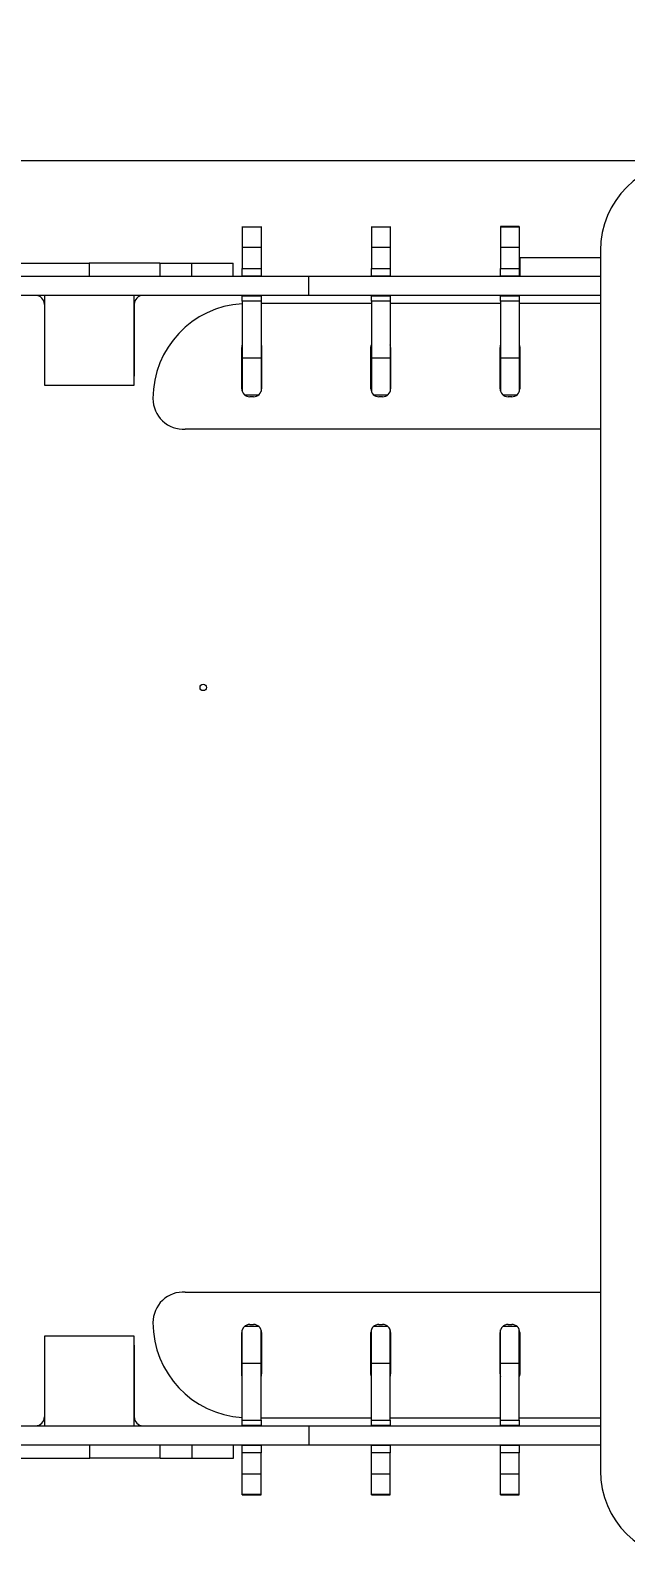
# Model space of a CAD drawing. Header units: millimetres. Extents: x -6276 to 7092, y -6092 to 4840.
# Drawn here: x -1536 to -873, y 731 to 2436 of the extents above; entities that cross this region are included whole.
import ezdxf

# ---------------------------------------------------------------- set-up
doc = ezdxf.new("R2010")
doc.units = ezdxf.units.MM
for name, color, linetype in [('DIKOM_ОБЪЕКТ', 7, 'Continuous'), ('DIKOM_РАЗМЕР_ЗОНА', 7, 'Continuous'), ('DIKOM_РАЗМЕР_ОБЪЕКТА', 7, 'Continuous')]:
    doc.layers.add(name, color=color, linetype=linetype)
doc.styles.add('style1', font='arial.ttf', dxfattribs={"width": 0.8})
doc.dimstyles.new('1-50', dxfattribs={"dimtxt": 300, "dimasz": 200, "dimexe": 100, "dimexo": 0, "dimgap": 100, "dimtad": 1, "dimtxsty": 'style1', "dimcen": 200, "dimclrd": 7, "dimclre": 7, "dimclrt": 7, "dimadec": 1, "dimazin": 2, "dimtfac": 1, "dimtmove": 0, "dimatfit": 2, "dimfxl": 0, "dimlwd": 25, "dimlwe": 18, "dimarcsym": 0})

# ---------------------------------------------------------------- blocks, each defined once
blk = doc.blocks.new('*D10')
at = {"layer": 'Defpoints', "color": 0, "transparency": 16777216}
for p in [(-3959.1, 2290.8), (-270.4, 2290.8), (-587.4, -4131.1)]:
    blk.add_point(p, dxfattribs=at)
at = {"layer": 'DIKOM_РАЗМЕР_ОБЪЕКТА', "color": 7, "lineweight": 18, "transparency": 16777216}
for p, q in [((-270.4, 2290.8), (-4059.1, 2290.8)), ((-587.4, -4131.1), (-4059.1, -4131.1))]:
    blk.add_line(p, q, dxfattribs=at)
at = {"layer": 'DIKOM_РАЗМЕР_ОБЪЕКТА', "color": 7, "lineweight": 25, "transparency": 16777216}
blk.add_line((-3959.1, -3931.1), (-3959.1, 2090.8), dxfattribs=at)
at = {"layer": 'DIKOM_РАЗМЕР_ОБЪЕКТА', "color": 7, "transparency": 16777216}
for points in [[(-3992.5, 2090.8), (-3925.8, 2090.8), (-3959.1, 2290.8)], [(-3992.5, -3931.1), (-3925.8, -3931.1), (-3959.1, -4131.1)]]:
    blk.add_solid(points, dxfattribs=at)
at = {"layer": 'DIKOM_РАЗМЕР_ОБЪЕКТА', "color": 7, "transparency": 16777216, "insert": (-4212.3, -993.6), "char_height": 300, "attachment_point": 5, "rotation": 90, "style": 'style1'}
blk.add_mtext('6400', dxfattribs=at)
blk = doc.blocks.new('*D11')
at = {"layer": 'Defpoints', "color": 0, "transparency": 16777216}
for p in [(5091.5, 2822), (5091.5, 1617.3), (-3517, 1330.8)]:
    blk.add_point(p, dxfattribs=at)
at = {"layer": 'DIKOM_РАЗМЕР_ОБЪЕКТА', "color": 7, "lineweight": 18, "transparency": 16777216}
for p, q in [((-3517, 1330.8), (-3517, 2922)), ((5091.5, 1617.3), (5091.5, 2922))]:
    blk.add_line(p, q, dxfattribs=at)
at = {"layer": 'DIKOM_РАЗМЕР_ОБЪЕКТА', "color": 7, "lineweight": 25, "transparency": 16777216}
blk.add_line((-3317, 2822), (4891.5, 2822), dxfattribs=at)
at = {"layer": 'DIKOM_РАЗМЕР_ОБЪЕКТА', "color": 7, "transparency": 16777216}
for points in [[(-3317, 2855.3), (-3317, 2788.6), (-3517, 2822)], [(4891.5, 2855.3), (4891.5, 2788.6), (5091.5, 2822)]]:
    blk.add_solid(points, dxfattribs=at)
at = {"layer": 'DIKOM_РАЗМЕР_ОБЪЕКТА', "color": 7, "transparency": 16777216, "insert": (300.5, 3075.2), "char_height": 300, "attachment_point": 5, "style": 'style1'}
blk.add_mtext('8600', dxfattribs=at)
blk = doc.blocks.new('*D13')
at = {"layer": 'Defpoints', "color": 0, "transparency": 16777216}
for p in [(-4017, 3652.1), (-5825.7, -6091.7), (-1087.4, -6091.7)]:
    blk.add_point(p, dxfattribs=at)
at = {"layer": 'DIKOM_РАЗМЕР_ЗОНА', "color": 7, "lineweight": 18, "transparency": 16777216}
for p, q in [((-4017, 3652.1), (-5925.7, 3652.1)), ((-1087.4, -6091.7), (-5925.7, -6091.7))]:
    blk.add_line(p, q, dxfattribs=at)
at = {"layer": 'DIKOM_РАЗМЕР_ЗОНА', "color": 7, "lineweight": 25, "transparency": 16777216}
blk.add_line((-5825.7, 3452.1), (-5825.7, -5891.7), dxfattribs=at)
at = {"layer": 'DIKOM_РАЗМЕР_ЗОНА', "color": 7, "transparency": 16777216}
for points in [[(-5859, 3452.1), (-5792.3, 3452.1), (-5825.7, 3652.1)], [(-5859, -5891.7), (-5792.3, -5891.7), (-5825.7, -6091.7)]]:
    blk.add_solid(points, dxfattribs=at)
at = {"layer": 'DIKOM_РАЗМЕР_ЗОНА', "color": 7, "transparency": 16777216, "insert": (-6078.8, -955.3), "char_height": 300, "attachment_point": 5, "rotation": 90, "style": 'style1'}
blk.add_mtext('9800', dxfattribs=at)

msp = doc.modelspace()

# ---------------------------------------------------------------- linework, layer by layer
at = {"layer": 'DIKOM_ОБЪЕКТ', "color": 7, "linetype": 'Continuous', "lineweight": 15}
for p, q in [((-1299.913, 2217.773), (-1299.913, 2216.962)), ((-1278.913, 2216.962), (-1299.913, 2216.962)), ((-1299.913, 2216.962), (-1299.913, 2194.264)), ((-1278.913, 2217.773), (-1278.913, 2216.962)), ((-1278.913, 2216.962), (-1278.913, 2194.264)), ((-1155.913, 2217.773), (-1155.913, 2216.962)), ((-1134.913, 2216.962), (-1155.913, 2216.962)), ((-1155.913, 2216.962), (-1155.913, 2194.264)), ((-1134.913, 2217.773), (-1134.913, 2216.962)), ((-1134.913, 2216.962), (-1134.913, 2194.264)), ((-990.913, 2217.773), (-1011.913, 2217.773)), ((-1011.913, 2217.773), (-1011.913, 2216.962)), ((-990.913, 2216.962), (-1011.913, 2216.962)), ((-1011.913, 2216.962), (-1011.913, 2194.264)), ((-990.913, 2217.773), (-990.913, 2216.962)), ((-990.913, 2216.962), (-990.913, 2194.264)), ((-1278.913, 2194.264), (-1299.913, 2194.264)), ((-1299.913, 2194.264), (-1299.913, 2170.939)), ((-1278.913, 2194.264), (-1278.913, 2170.939)), ((-1134.913, 2194.264), (-1155.913, 2194.264)), ((-1155.913, 2194.264), (-1155.913, 2170.939)), ((-1134.913, 2194.264), (-1134.913, 2170.939)), ((-990.913, 2194.264), (-1011.913, 2194.264)), ((-1011.913, 2194.264), (-1011.913, 2170.939)), ((-990.913, 2194.264), (-990.913, 2170.939)), ((-990.071, 2182.796), (-990.913, 2182.796)), ((-990.071, 2161.796), (-990.071, 2182.796)), ((-900.413, 2182.796), (-990.071, 2182.796)), ((-900.413, 2190.796), (-900.413, 830.796)), ((-1549.042, 2176.796), (-1470.419, 2176.796)), ((-1470.419, 2176.796), (-1470.419, 2161.796)), ((-1391.784, 2176.796), (-1470.419, 2176.796)), ((-1391.784, 2176.796), (-1391.784, 2161.796)), ((-1391.784, 2176.796), (-1356.289, 2176.796)), ((-1356.289, 2176.796), (-1356.289, 2161.796)), ((-1356.289, 2176.796), (-1309.92, 2176.796)), ((-1309.92, 2161.796), (-1309.92, 2176.796)), ((-1299.913, 2170.939), (-1278.913, 2170.939)), ((-1299.913, 2162.296), (-1299.913, 2170.939)), ((-1278.913, 2170.939), (-1278.913, 2162.296)), ((-1155.913, 2170.939), (-1134.913, 2170.939)), ((-1155.913, 2162.296), (-1155.913, 2170.939)), ((-1134.913, 2170.939), (-1134.913, 2162.296)), ((-1011.913, 2170.939), (-990.913, 2170.939)), ((-1011.913, 2162.296), (-1011.913, 2170.939)), ((-990.913, 2170.939), (-990.913, 2162.296)), ((-1225.464, 2161.796), (-1715.362, 2161.796)), ((-1278.913, 2162.296), (-1299.913, 2162.296)), ((-1299.913, 2162.296), (-1299.913, 2161.796)), ((-1278.913, 2162.296), (-1278.913, 2161.796)), ((-1225.464, 2140.796), (-1225.464, 2161.796)), ((-900.413, 2161.796), (-1225.464, 2161.796)), ((-1134.913, 2162.296), (-1155.913, 2162.296)), ((-1155.913, 2162.296), (-1155.913, 2161.796)), ((-1134.913, 2162.296), (-1134.913, 2161.796)), ((-990.913, 2162.296), (-1011.913, 2162.296)), ((-1011.913, 2162.296), (-1011.913, 2161.796)), ((-990.913, 2162.296), (-990.913, 2161.796)), ((-1520.413, 2140.796), (-1715.362, 2140.796)), ((-1520.413, 2140.796), (-1520.413, 2040.796)), ((-1420.413, 2140.796), (-1520.413, 2140.796)), ((-1225.464, 2140.796), (-1420.413, 2140.796)), ((-1420.413, 2040.796), (-1420.413, 2140.796)), ((-1299.913, 2140.796), (-1299.913, 2140.296)), ((-1299.913, 2140.296), (-1278.913, 2140.296)), ((-1299.913, 2134.419), (-1299.913, 2140.296)), ((-1278.913, 2134.419), (-1299.913, 2134.419)), ((-1299.913, 2134.419), (-1299.913, 2071.224)), ((-1278.913, 2140.796), (-1278.913, 2140.296)), ((-1278.913, 2140.296), (-1278.913, 2134.419)), ((-1278.913, 2134.419), (-1278.913, 2071.224)), ((-1155.913, 2131.773), (-1278.913, 2131.773)), ((-900.413, 2140.796), (-1225.464, 2140.796)), ((-1155.913, 2140.796), (-1155.913, 2140.296)), ((-1155.913, 2140.296), (-1134.913, 2140.296)), ((-1155.913, 2134.419), (-1155.913, 2140.296)), ((-1134.913, 2134.419), (-1155.913, 2134.419)), ((-1155.913, 2134.419), (-1155.913, 2071.224)), ((-1134.913, 2140.796), (-1134.913, 2140.296)), ((-1134.913, 2140.296), (-1134.913, 2134.419)), ((-1134.913, 2134.419), (-1134.913, 2071.224)), ((-1011.913, 2131.773), (-1134.913, 2131.773)), ((-1011.913, 2140.796), (-1011.913, 2140.296)), ((-1011.913, 2140.296), (-990.913, 2140.296)), ((-1011.913, 2134.419), (-1011.913, 2140.296)), ((-990.913, 2134.419), (-1011.913, 2134.419)), ((-1011.913, 2134.419), (-1011.913, 2071.224)), ((-990.913, 2140.796), (-990.913, 2140.296)), ((-990.913, 2140.296), (-990.913, 2134.419)), ((-990.913, 2134.419), (-990.913, 2071.224)), ((-900.413, 2131.773), (-990.913, 2131.773)), ((-1420.412, 2130.796), (-1420.412, 2050.796)), ((-1300.413, 2036.773), (-1300.413, 2082.773)), ((-1278.413, 2082.773), (-1278.413, 2036.773)), ((-1156.413, 2036.773), (-1156.413, 2082.773)), ((-1134.413, 2082.773), (-1134.413, 2036.773)), ((-1012.413, 2036.773), (-1012.413, 2082.773)), ((-990.413, 2082.773), (-990.413, 2036.773)), ((-1299.913, 2071.224), (-1278.913, 2071.224)), ((-1299.913, 2071.224), (-1299.913, 2033.815)), ((-1278.913, 2071.224), (-1278.913, 2033.815)), ((-1155.913, 2071.224), (-1134.913, 2071.224)), ((-1155.913, 2071.224), (-1155.913, 2033.815)), ((-1134.913, 2071.224), (-1134.913, 2033.815)), ((-1011.913, 2071.224), (-990.913, 2071.224)), ((-1011.913, 2071.224), (-1011.913, 2033.815)), ((-990.913, 2071.224), (-990.913, 2033.815)), ((-1520.413, 2040.796), (-1420.413, 2040.796)), ((-1281.756, 2029.773), (-1297.07, 2029.773)), ((-1137.756, 2029.773), (-1153.07, 2029.773)), ((-993.756, 2029.773), (-1009.07, 2029.773)), ((-1287.413, 2027.773), (-1291.413, 2027.773)), ((-1143.413, 2027.773), (-1147.413, 2027.773)), ((-999.413, 2027.773), (-1003.413, 2027.773)), ((-900.413, 1991.773), (-1363.413, 1991.773)), ((-1363.413, 1029.819), (-900.413, 1029.819)), ((-1297.07, 991.819), (-1281.756, 991.819)), ((-1291.413, 993.819), (-1287.413, 993.819)), ((-1153.07, 991.819), (-1137.756, 991.819)), ((-1147.413, 993.819), (-1143.413, 993.819)), ((-1009.07, 991.819), (-993.756, 991.819)), ((-1003.413, 993.819), (-999.413, 993.819)), ((-1420.413, 980.796), (-1520.413, 980.796)), ((-1520.413, 980.796), (-1520.413, 880.796)), ((-1420.413, 880.796), (-1420.413, 980.796)), ((-1300.413, 938.819), (-1300.413, 984.819)), ((-1299.913, 950.368), (-1299.913, 987.777)), ((-1278.913, 950.368), (-1278.913, 987.777)), ((-1278.413, 984.819), (-1278.413, 938.819)), ((-1156.413, 938.819), (-1156.413, 984.819)), ((-1155.913, 950.368), (-1155.913, 987.777)), ((-1134.913, 950.368), (-1134.913, 987.777)), ((-1134.413, 984.819), (-1134.413, 938.819)), ((-1012.413, 938.819), (-1012.413, 984.819)), ((-1011.913, 950.368), (-1011.913, 987.777)), ((-990.913, 950.368), (-990.913, 987.777)), ((-990.413, 984.819), (-990.413, 938.819)), ((-1420.412, 970.796), (-1420.412, 890.796)), ((-1278.913, 950.368), (-1299.913, 950.368)), ((-1299.913, 887.173), (-1299.913, 950.368)), ((-1278.913, 887.173), (-1278.913, 950.368)), ((-1134.913, 950.368), (-1155.913, 950.368)), ((-1155.913, 887.173), (-1155.913, 950.368)), ((-1134.913, 887.173), (-1134.913, 950.368)), ((-990.913, 950.368), (-1011.913, 950.368)), ((-1011.913, 887.173), (-1011.913, 950.368)), ((-990.913, 887.173), (-990.913, 950.368)), ((-1299.913, 887.173), (-1278.913, 887.173)), ((-1299.913, 881.296), (-1299.913, 887.173)), ((-1278.913, 889.819), (-1155.913, 889.819)), ((-1278.913, 887.173), (-1278.913, 881.296)), ((-1155.913, 887.173), (-1134.913, 887.173)), ((-1155.913, 881.296), (-1155.913, 887.173)), ((-1134.913, 889.819), (-1011.913, 889.819)), ((-1134.913, 887.173), (-1134.913, 881.296)), ((-1011.913, 887.173), (-990.913, 887.173)), ((-1011.913, 881.296), (-1011.913, 887.173)), ((-990.913, 889.819), (-900.413, 889.819)), ((-990.913, 887.173), (-990.913, 881.296)), ((-1715.362, 880.796), (-1520.413, 880.796)), ((-1520.413, 880.796), (-1420.413, 880.796)), ((-1420.413, 880.796), (-1225.464, 880.796)), ((-1278.913, 881.296), (-1299.913, 881.296)), ((-1299.913, 880.796), (-1299.913, 881.296)), ((-1278.913, 880.796), (-1278.913, 881.296)), ((-1225.464, 880.796), (-1225.464, 859.796)), ((-1225.464, 880.796), (-900.413, 880.796)), ((-1134.913, 881.296), (-1155.913, 881.296)), ((-1155.913, 880.796), (-1155.913, 881.296)), ((-1134.913, 880.796), (-1134.913, 881.296)), ((-990.913, 881.296), (-1011.913, 881.296)), ((-1011.913, 880.796), (-1011.913, 881.296)), ((-990.913, 880.796), (-990.913, 881.296)), ((-1715.362, 859.796), (-1225.464, 859.796)), ((-1469.993, 844.796), (-1469.993, 859.796)), ((-1391.37, 844.796), (-1391.37, 859.796)), ((-1355.902, 844.796), (-1355.902, 859.796)), ((-1309.672, 844.796), (-1309.672, 859.796)), ((-1299.913, 859.296), (-1299.913, 859.796)), ((-1299.913, 859.296), (-1278.913, 859.296)), ((-1299.913, 850.652), (-1299.913, 859.296)), ((-1278.913, 859.296), (-1278.913, 859.796)), ((-1278.913, 859.296), (-1278.913, 850.652)), ((-1225.464, 859.796), (-900.413, 859.796)), ((-1155.913, 859.296), (-1155.913, 859.796)), ((-1155.913, 859.296), (-1134.913, 859.296)), ((-1155.913, 850.652), (-1155.913, 859.296)), ((-1134.913, 859.296), (-1134.913, 859.796)), ((-1134.913, 859.296), (-1134.913, 850.652)), ((-1011.913, 859.296), (-1011.913, 859.796)), ((-1011.913, 859.296), (-990.913, 859.296)), ((-1011.913, 850.652), (-1011.913, 859.296)), ((-990.913, 859.296), (-990.913, 859.796)), ((-990.913, 859.296), (-990.913, 850.652)), ((-1548.628, 844.796), (-1469.993, 844.796)), ((-1391.37, 844.796), (-1469.993, 844.796)), ((-1391.37, 844.796), (-1355.902, 844.796)), ((-1355.902, 844.796), (-1309.672, 844.796)), ((-1278.913, 850.652), (-1299.913, 850.652)), ((-1299.913, 827.328), (-1299.913, 850.652)), ((-1278.913, 827.328), (-1278.913, 850.652)), ((-1134.913, 850.652), (-1155.913, 850.652)), ((-1155.913, 827.328), (-1155.913, 850.652)), ((-1134.913, 827.328), (-1134.913, 850.652)), ((-990.913, 850.652), (-1011.913, 850.652)), ((-1011.913, 827.328), (-1011.913, 850.652)), ((-990.913, 827.328), (-990.913, 850.652)), ((-1299.913, 827.328), (-1278.913, 827.328)), ((-1299.913, 804.63), (-1299.913, 827.328)), ((-1278.913, 804.63), (-1278.913, 827.328)), ((-1155.913, 827.328), (-1134.913, 827.328)), ((-1155.913, 804.63), (-1155.913, 827.328)), ((-1134.913, 804.63), (-1134.913, 827.328)), ((-1011.913, 827.328), (-990.913, 827.328)), ((-1011.913, 804.63), (-1011.913, 827.328)), ((-990.913, 804.63), (-990.913, 827.328)), ((-1299.913, 804.63), (-1278.913, 804.63)), ((-1299.913, 803.819), (-1299.913, 804.63)), ((-1299.913, 803.819), (-1278.913, 803.819)), ((-1278.913, 803.819), (-1278.913, 804.63)), ((-1155.913, 804.63), (-1134.913, 804.63)), ((-1155.913, 803.819), (-1155.913, 804.63)), ((-1155.913, 803.819), (-1134.913, 803.819)), ((-1134.913, 803.819), (-1134.913, 804.63)), ((-1011.913, 804.63), (-990.913, 804.63)), ((-1011.913, 803.819), (-1011.913, 804.63)), ((-1011.913, 803.819), (-990.913, 803.819)), ((-990.913, 803.819), (-990.913, 804.63))]:
    msp.add_line(p, q, dxfattribs=at)
at = {"layer": 'DIKOM_ОБЪЕКТ', "color": 7, "linetype": 'Continuous', "lineweight": 15, "flags": 128}
for points in [[(-1299.913, 2085.731), (-1300.24, 2084.529), (-1300.413, 2082.773)], [(-1278.913, 2085.731), (-1278.586, 2084.529), (-1278.413, 2082.773)], [(-1156.413, 2082.773), (-1156.24, 2084.529), (-1155.913, 2085.731)], [(-1134.413, 2082.773), (-1134.586, 2084.529), (-1134.913, 2085.731)], [(-1011.913, 2085.731), (-1012.24, 2084.529), (-1012.413, 2082.773)], [(-990.913, 2085.731), (-990.586, 2084.529), (-990.413, 2082.773)], [(-1299.913, 935.86), (-1300.24, 937.063), (-1300.413, 938.819)], [(-1278.913, 935.86), (-1278.586, 937.063), (-1278.413, 938.819)], [(-1155.913, 935.86), (-1156.24, 937.063), (-1156.413, 938.819)], [(-1134.913, 935.86), (-1134.586, 937.063), (-1134.413, 938.819)], [(-1012.413, 938.819), (-1012.24, 937.063), (-1011.913, 935.86)], [(-990.413, 938.819), (-990.586, 937.063), (-990.913, 935.86)]]:
    msp.add_lwpolyline(points, dxfattribs=at)
at = {"layer": 'DIKOM_ОБЪЕКТ', "color": 7, "linetype": 'Continuous', "lineweight": 15}
msp.add_circle((-1343.412, 1703.796), 3.5, dxfattribs=at)
for centre, radius, start, end in [((-800.413, 2190.796), 100, 90, 180), ((-1530.412, 2130.796), 10, 0, 90), ((-1410.412, 2130.796), 10, 90, 180), ((-1293.413, 2025.773), 106, 93.515626, 180), ((-1291.413, 2036.773), 9, 180, 270), ((-1287.413, 2036.773), 9, 270, 0), ((-1147.413, 2036.773), 9, 180, 270), ((-1143.413, 2036.773), 9, 270, 0), ((-1003.413, 2036.773), 9, 180, 270), ((-999.413, 2036.773), 9, 270, 0), ((-1365.578, 2025.54), 33.836, 179.604433, 273.668721), ((-1365.578, 996.052), 33.836, 86.331279, 180.395567), ((-1293.413, 995.819), 106, 180, 266.484374), ((-1291.413, 984.819), 9, 90, 180), ((-1287.413, 984.819), 9, 0, 90), ((-1147.413, 984.819), 9, 90, 180), ((-1143.413, 984.819), 9, 0, 90), ((-1003.413, 984.819), 9, 90, 180), ((-999.413, 984.819), 9, 0, 90), ((-1530.412, 890.796), 10, 270, 0), ((-1410.412, 890.796), 10, 180, 270), ((-800.413, 830.796), 100, 180, 270)]:
    msp.add_arc(centre, radius, start, end, dxfattribs=at)

# ---------------------------------------------------------------- dimensions: what is measured, and where the dimension line sits
at = {"layer": 'DIKOM_РАЗМЕР_ЗОНА'}
dim = msp.add_linear_dim(base=(-5825.658, -6091.674), p1=(-4017.007, 3652.125), p2=(-1087.413, -6091.674), angle=90, text='9800', dimstyle='1-50', dxfattribs=at)
dim.commit()
dim.dimension.update_dxf_attribs({"geometry": '*D13', "text_midpoint": (-5825.658, -955.277), "dimtype": 160})
at = {"layer": 'DIKOM_РАЗМЕР_ОБЪЕКТА'}
dim = msp.add_linear_dim(base=(5091.516, 2821.983), p1=(-3517.007, 1330.796), p2=(5091.516, 1617.296), text='8600', dimstyle='1-50', dxfattribs=at)
dim.commit()
dim.dimension.update_dxf_attribs({"geometry": '*D11', "text_midpoint": (300.537, 2821.983), "dimtype": 160})
dim = msp.add_linear_dim(base=(-3959.136, 2290.796), p1=(-587.413, -4131.098), p2=(-270.413, 2290.796), angle=90, text='6400', dimstyle='1-50', dxfattribs=at)
dim.commit()
dim.dimension.update_dxf_attribs({"geometry": '*D10', "text_midpoint": (-3959.136, -993.645), "dimtype": 160})

doc.saveas('drawing.dxf')
